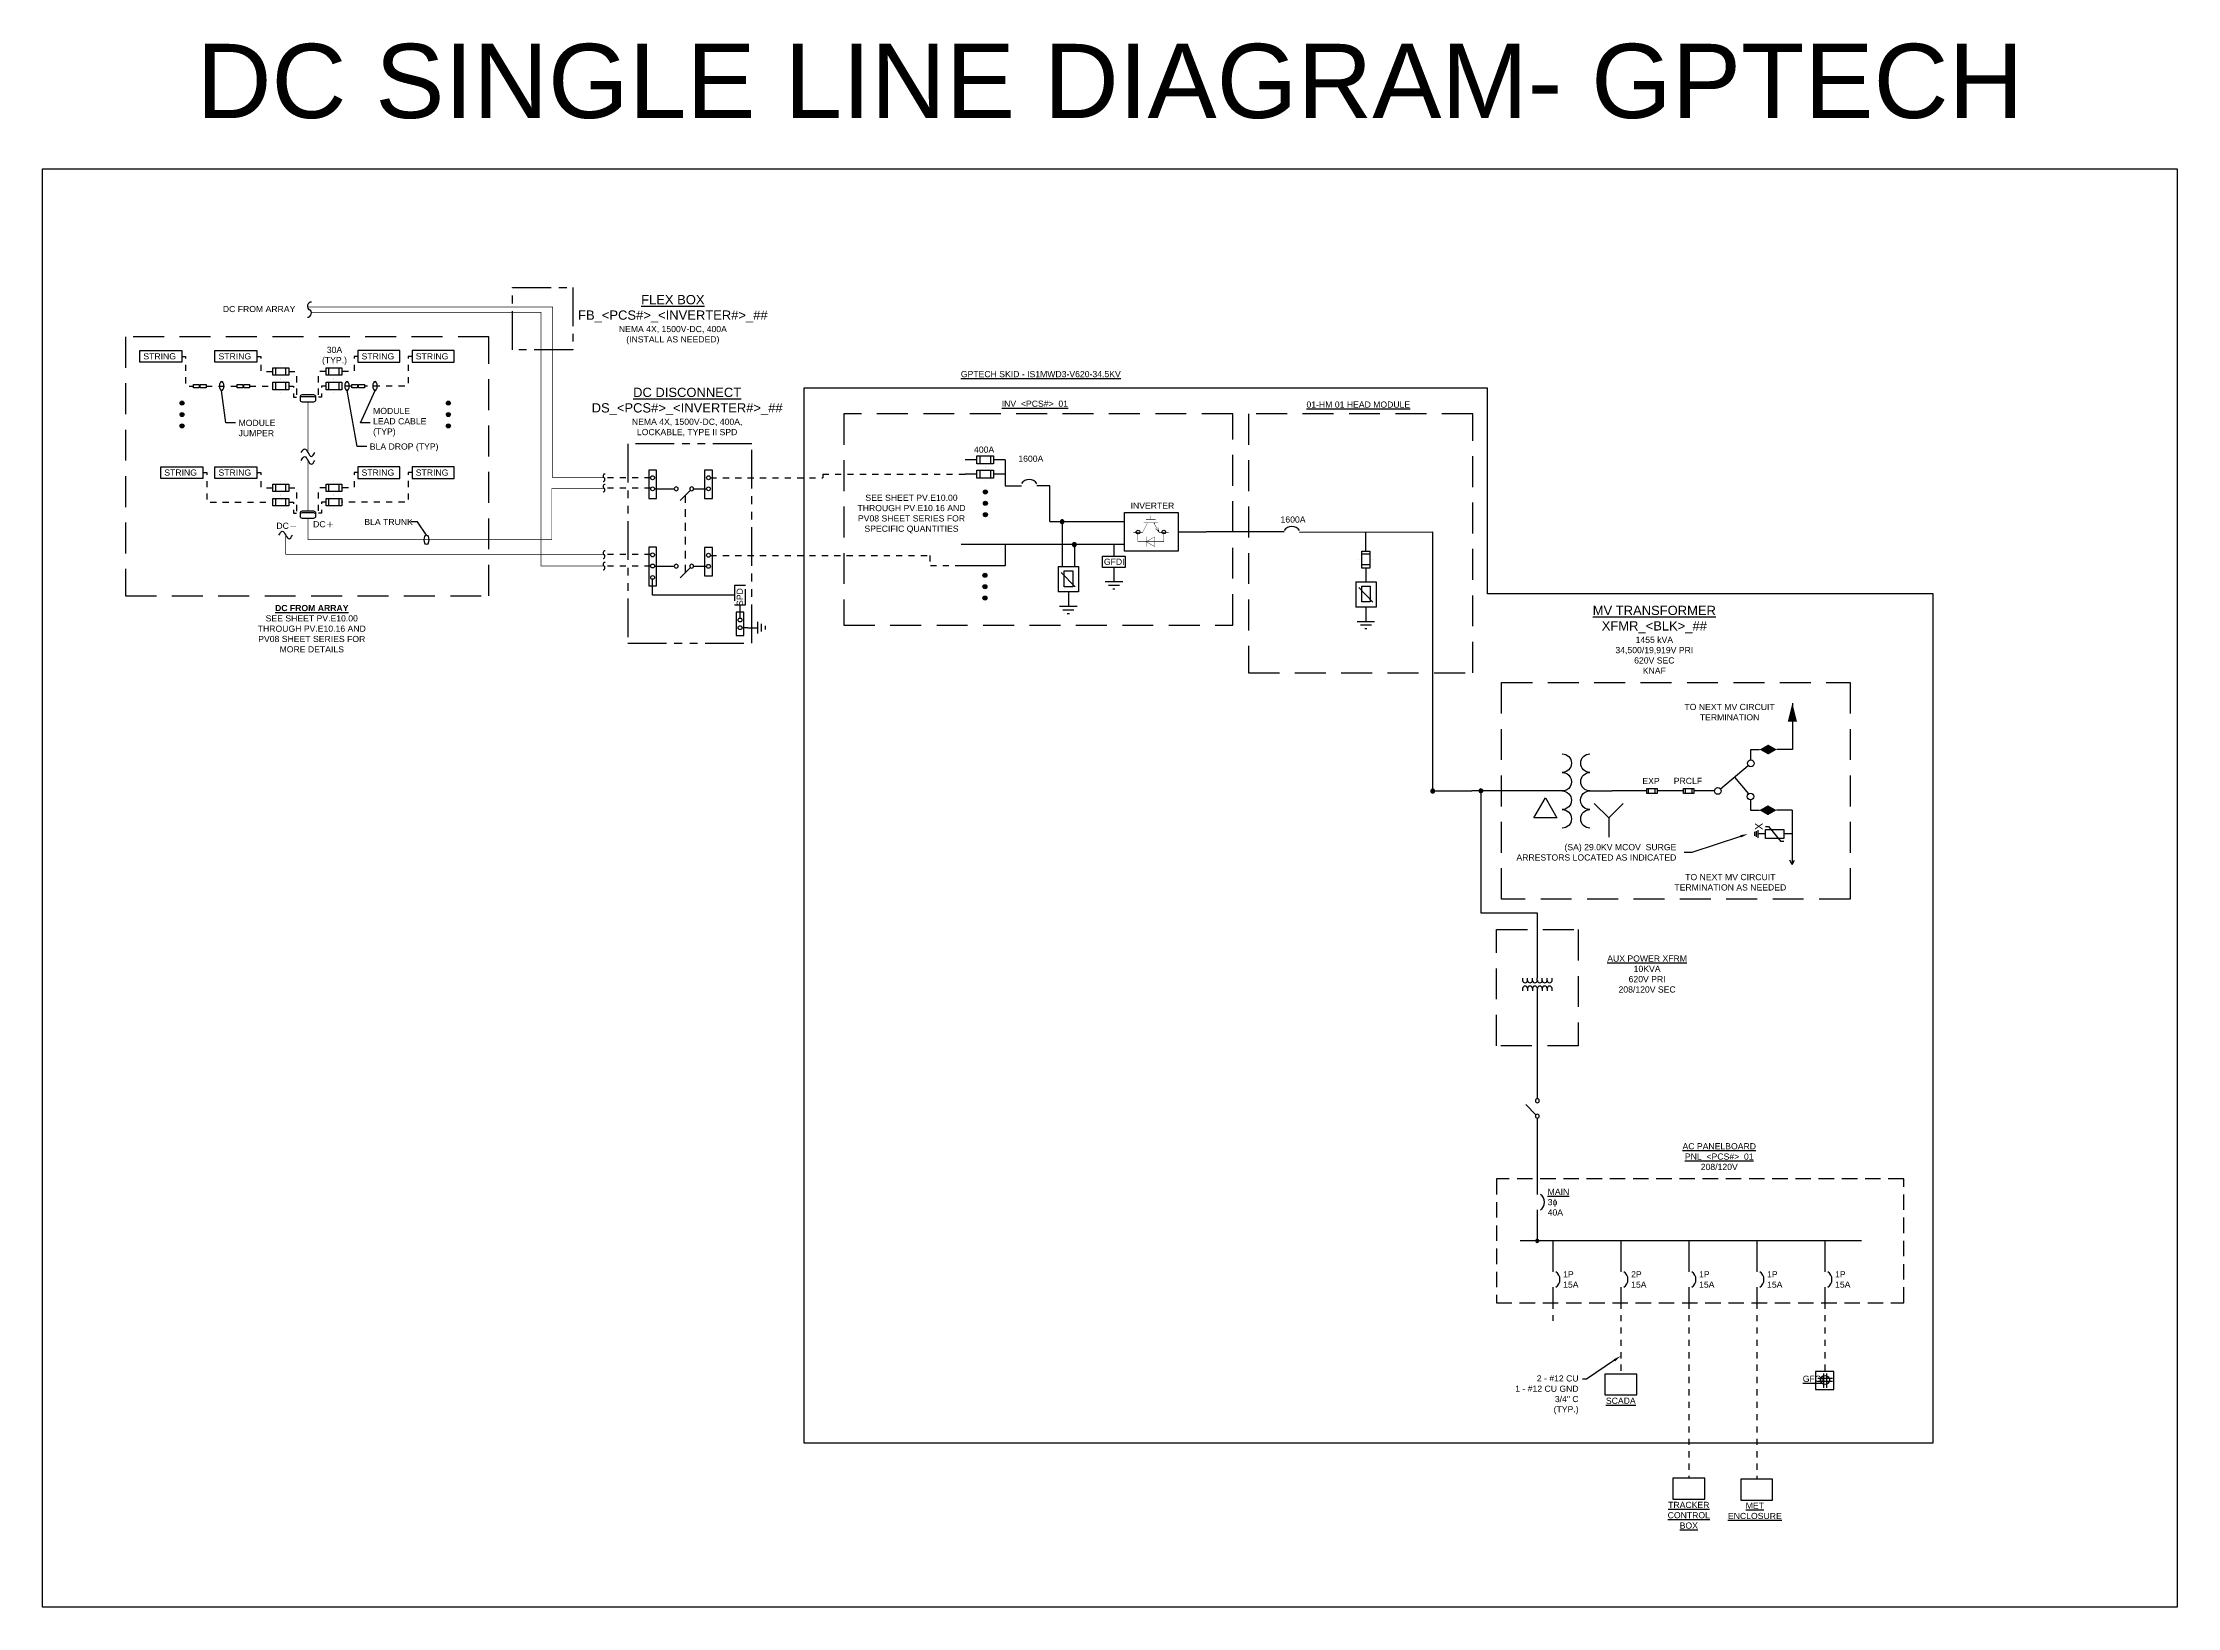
# Model space of a CAD drawing. Header units: feet. Extents: x -18 to 369, y -48 to 98.
# Drawn here: x 140.45 to 174.95, y 0 to 25.29 of the extents above; entities that cross this region are included whole.
import ezdxf
from ezdxf import colors
from ezdxf.entities.mleader import LeaderData, LeaderLine
from ezdxf.enums import TextEntityAlignment as Align
from ezdxf.math import Vec2, Vec3

# ---------------------------------------------------------------- set-up
doc = ezdxf.new("R2010")
doc.units = ezdxf.units.FT
doc.header["$MEASUREMENT"] = 0
for name, pattern in [('DASHED', [0.75, 0.5, -0.25]), ('DASHED2', [0.375, 0.25, -0.125]), ('HIDDEN', [0.375, 0.25, -0.125]), ('HIDDEN2', [0.1875, 0.125, -0.0625]), ('HIDDEN4', [0.0935, 0.0625, -0.031]), ('PHANTOM2', [1.25, 0.625, -0.125, 0.125, -0.125, 0.125, -0.125])]:
    doc.linetypes.add(name, pattern=pattern)
for name, color, linetype in [('E-1LIN', 4, 'Continuous'), ('E-BLK-TXT', 7, 'Continuous'), ('E-CABL', 133, 'HIDDEN4'), ('E-ELEC-BRDR', 171, 'DASHED2'), ('E-HARN-COMP', 8, 'Continuous'), ('E-HVMV-BUS', 51, 'Continuous'), ('E-HVMV-EQUP', 91, 'Continuous'), ('E-LV-BUS', 32, 'Continuous'), ('E-LV-EQUP', 211, 'Continuous'), ('E-PANL-TRAY', 191, 'Continuous'), ('E-PROD-COND-06F', 4, 'Continuous'), ('E-PROD-COND-06FC', 4, 'Continuous'), ('G-ANNO-TEXT', 1, 'Continuous'), ('G-TEXT', 7, 'Continuous'), ('PV-Text', 7, 'Continuous')]:
    doc.layers.add(name, color=color, linetype=linetype)
doc.layers.add('G-TABL', color=7, linetype='Continuous', lineweight=40)
doc.styles.add('NEI-A', font='arial.ttf')
doc.styles.get("Standard").update_dxf_attribs({"font": 'arial.ttf'})

# ---------------------------------------------------------------- blocks, each defined once
blk = doc.blocks.new('1-LINE - FUSE')
at = {"layer": 'Defpoints', "color": 2}
for p, q in [((-0.114, 0.137), (-0.114, 0.137)), ((0.114, 0.137), (0.114, 0.137))]:
    blk.add_line(p, q, dxfattribs=at)
at = {"layer": 'E-HVMV-EQUP', "color": 0}
for p, q in [((-0.064, 0.223), (0.064, 0.223)), ((-0.064, 0.05), (0.064, 0.05))]:
    blk.add_line(p, q, dxfattribs=at)
blk.add_lwpolyline([(0.064, 0), (-0.064, 0), (-0.064, 0.273), (0.064, 0.273)], close=True, dxfattribs=at)
blk = doc.blocks.new('1-LINE - POI')
at = {"layer": 'E-HVMV-BUS', "color": 0}
blk.add_lwpolyline([(0, 0, 0.15, 0, 0), (0, 0.3, 0, 0, 0)], format="xyseb", dxfattribs=at)
at = {"layer": 'G-ANNO-TEXT', "lineweight": 30, "flags": 104}
blk.add_attdef('POI_INFORMATION_V', text='', height=0.1, dxfattribs=at).set_placement((0, 0.35), align=Align.BOTTOM_CENTER)
blk = doc.blocks.new('*U34')
at = {"layer": 'Defpoints', "color": 2}
for p, q in [((-0.137, 0.114), (-0.137, 0.114)), ((-0.137, -0.114), (-0.137, -0.114))]:
    blk.add_line(p, q, dxfattribs=at)
at = {"layer": 'E-HVMV-EQUP', "color": 0}
for p, q in [((-0.223, -0.064), (-0.223, 0.064)), ((-0.05, -0.064), (-0.05, 0.064))]:
    blk.add_line(p, q, dxfattribs=at)
blk.add_lwpolyline([(0, 0.064), (0, -0.064), (-0.273, -0.064), (-0.273, 0.064)], close=True, dxfattribs=at)
blk = doc.blocks.new('*U35')
at = {"layer": 'Defpoints', "color": 2}
for p, q in [((-0.137, 0.114), (-0.137, 0.114)), ((-0.137, -0.114), (-0.137, -0.114))]:
    blk.add_line(p, q, dxfattribs=at)
at = {"layer": 'E-HVMV-EQUP', "color": 0}
for p, q in [((-0.223, -0.064), (-0.223, 0.064)), ((-0.05, -0.064), (-0.05, 0.064))]:
    blk.add_line(p, q, dxfattribs=at)
blk.add_lwpolyline([(0, 0.064), (0, -0.064), (-0.273, -0.064), (-0.273, 0.064)], close=True, dxfattribs=at)
blk = doc.blocks.new('end break')
for centre, major_axis in [((0.016, 0.06), (-0.0162, -0.0604)), ((-0.016, -0.06), (0.0162, 0.0604))]:
    blk.add_ellipse(centre, major_axis=major_axis, ratio=0.75, start_param=3.141593, end_param=6.283185)
blk = doc.blocks.new('E-015')
for p, q in [((0, 0), (0, -0.15625)), ((-0.09375, -0.15625), (0.09375, -0.15625)), ((-0.0625, -0.21875), (0.0625, -0.21875)), ((-0.03125, -0.28125), (0.03125, -0.28125))]:
    blk.add_line(p, q)
blk = doc.blocks.new('E-017')
blk.add_line((0.022, 0.053), (0.188, 0.219))
for centre in [(0, 0.281), (0, 0.031)]:
    blk.add_circle(centre, 0.0312)
blk = doc.blocks.new('Node')
h = blk.add_hatch(color=256)
edge = h.paths.add_edge_path()
edge.add_arc((0, 0), 0.0312, 0, 360)
blk.add_circle((0, 0), 0.0312)
blk = doc.blocks.new('*U36')
at = {"layer": 'Defpoints', "color": 2}
for p, q in [((-0.137, 0.114), (-0.137, 0.114)), ((-0.137, -0.114), (-0.137, -0.114))]:
    blk.add_line(p, q, dxfattribs=at)
at = {"layer": 'E-HVMV-EQUP', "color": 0}
for p, q in [((-0.223, -0.064), (-0.223, 0.064)), ((-0.05, -0.064), (-0.05, 0.064))]:
    blk.add_line(p, q, dxfattribs=at)
blk.add_lwpolyline([(0, 0.064), (0, -0.064), (-0.273, -0.064), (-0.273, 0.064)], close=True, dxfattribs=at)
blk = doc.blocks.new('*U37')
at = {"layer": 'Defpoints', "color": 2}
for p, q in [((-0.137, 0.114), (-0.137, 0.114)), ((-0.137, -0.114), (-0.137, -0.114))]:
    blk.add_line(p, q, dxfattribs=at)
at = {"layer": 'E-HVMV-EQUP', "color": 0}
for p, q in [((-0.223, -0.064), (-0.223, 0.064)), ((-0.05, -0.064), (-0.05, 0.064))]:
    blk.add_line(p, q, dxfattribs=at)
blk.add_lwpolyline([(0, 0.064), (0, -0.064), (-0.273, -0.064), (-0.273, 0.064)], close=True, dxfattribs=at)
blk = doc.blocks.new('*U42')
at = {"layer": 'Defpoints', "color": 2}
for p, q in [((-0.137, 0.114), (-0.137, 0.114)), ((-0.137, -0.114), (-0.137, -0.114))]:
    blk.add_line(p, q, dxfattribs=at)
at = {"layer": 'E-HVMV-EQUP', "color": 0}
for p, q in [((-0.223, -0.064), (-0.223, 0.064)), ((-0.05, -0.064), (-0.05, 0.064))]:
    blk.add_line(p, q, dxfattribs=at)
blk.add_lwpolyline([(0, 0.064), (0, -0.064), (-0.273, -0.064), (-0.273, 0.064)], close=True, dxfattribs=at)
blk = doc.blocks.new('*U43')
at = {"layer": 'Defpoints', "color": 2}
for p, q in [((-0.137, 0.114), (-0.137, 0.114)), ((-0.137, -0.114), (-0.137, -0.114))]:
    blk.add_line(p, q, dxfattribs=at)
at = {"layer": 'E-HVMV-EQUP', "color": 0}
for p, q in [((-0.223, -0.064), (-0.223, 0.064)), ((-0.05, -0.064), (-0.05, 0.064))]:
    blk.add_line(p, q, dxfattribs=at)
blk.add_lwpolyline([(0, 0.064), (0, -0.064), (-0.273, -0.064), (-0.273, 0.064)], close=True, dxfattribs=at)
blk = doc.blocks.new('*U44')
at = {"layer": 'Defpoints', "color": 2}
for p, q in [((-0.137, 0.114), (-0.137, 0.114)), ((-0.137, -0.114), (-0.137, -0.114))]:
    blk.add_line(p, q, dxfattribs=at)
at = {"layer": 'E-HVMV-EQUP', "color": 0}
for p, q in [((-0.223, -0.064), (-0.223, 0.064)), ((-0.05, -0.064), (-0.05, 0.064))]:
    blk.add_line(p, q, dxfattribs=at)
blk.add_lwpolyline([(0, 0.064), (0, -0.064), (-0.273, -0.064), (-0.273, 0.064)], close=True, dxfattribs=at)
blk = doc.blocks.new('*U45')
at = {"layer": 'Defpoints', "color": 2}
for p, q in [((-0.137, 0.114), (-0.137, 0.114)), ((-0.137, -0.114), (-0.137, -0.114))]:
    blk.add_line(p, q, dxfattribs=at)
at = {"layer": 'E-HVMV-EQUP', "color": 0}
for p, q in [((-0.223, -0.064), (-0.223, 0.064)), ((-0.05, -0.064), (-0.05, 0.064))]:
    blk.add_line(p, q, dxfattribs=at)
blk.add_lwpolyline([(0, 0.064), (0, -0.064), (-0.273, -0.064), (-0.273, 0.064)], close=True, dxfattribs=at)
blk = doc.blocks.new('*U46')
at = {"layer": 'Defpoints', "color": 2}
for p, q in [((-0.137, 0.114), (-0.137, 0.114)), ((-0.137, -0.114), (-0.137, -0.114))]:
    blk.add_line(p, q, dxfattribs=at)
at = {"layer": 'E-HVMV-EQUP', "color": 0}
for p, q in [((-0.223, -0.064), (-0.223, 0.064)), ((-0.05, -0.064), (-0.05, 0.064))]:
    blk.add_line(p, q, dxfattribs=at)
blk.add_lwpolyline([(0, 0.064), (0, -0.064), (-0.273, -0.064), (-0.273, 0.064)], close=True, dxfattribs=at)
blk = doc.blocks.new('*U47')
at = {"layer": 'Defpoints', "color": 2}
for p, q in [((-0.137, 0.114), (-0.137, 0.114)), ((-0.137, -0.114), (-0.137, -0.114))]:
    blk.add_line(p, q, dxfattribs=at)
at = {"layer": 'E-HVMV-EQUP', "color": 0}
for p, q in [((-0.223, -0.064), (-0.223, 0.064)), ((-0.05, -0.064), (-0.05, 0.064))]:
    blk.add_line(p, q, dxfattribs=at)
blk.add_lwpolyline([(0, 0.064), (0, -0.064), (-0.273, -0.064), (-0.273, 0.064)], close=True, dxfattribs=at)
blk = doc.blocks.new('SCHEMATIC - CONNECTION DOT')
h = blk.add_hatch(color=0)
edge = h.paths.add_edge_path()
edge.add_arc((0, 0), 0.025, 0, 360)
at = {"color": 0}
blk.add_circle((0, 0), 0.025, dxfattribs=at)
blk = doc.blocks.new('*U30')
at = {"layer": 'G-ANNO-TEXT'}
blk.add_line((0, 0), (0.093, 0.093), dxfattribs=at)
blk.add_lwpolyline([(-0.093, 0.093), (0, 0), (0, -0.124)], dxfattribs=at)
blk = doc.blocks.new('*U33')
at = {"layer": 'G-ANNO-TEXT'}
blk.add_lwpolyline([(0.075, 0.13), (0.15, 0), (0, 0)], close=True, dxfattribs=at)
blk.add_lwpolyline([(0.075, 0.13), (0.15, 0), (0, 0)], dxfattribs=at)
blk = doc.blocks.new('A$Cc326a1cc')
for p, q in [((-0.486, 0.026), (-0.486, -0.024)), ((-0.466, 0.037), (-0.466, -0.037)), ((-0.444, 0.049), (-0.444, -0.049)), ((-0.346, 0), (-0.444, 0))]:
    blk.add_line(p, q)
for points in [[(-0.346, 0.096), (-0.304, 0.096)], [(-0.304, 0.096), (-0.147, -0.096)], [(0, 0), (-0.106, 0)], [(-0.106, -0.096), (-0.147, -0.096)]]:
    blk.add_lwpolyline(points)
blk.add_lwpolyline([(-0.106, 0.06), (-0.106, -0.06), (-0.346, -0.06), (-0.346, 0.06)], close=True)
at = {"layer": 'E-BLK-TXT', "insert": (-0.429, 0.098), "char_height": 0.1, "attachment_point": 5, "rotation": 90, "style": 'NEI-A'}
blk.add_mtext_dynamic_manual_height_columns('\\pxqc;X', width=0.06786, gutter_width=0.469, heights=[0], dxfattribs=at)

msp = doc.modelspace()

# ---------------------------------------------------------------- hatches: boundary and pattern name
at = {"layer": 'E-LV-EQUP'}
for points in [[(158.357, 17.642), (158.357, 17.586), (158.36, 17.58), (158.363, 17.586), (158.363, 17.642), (158.36, 17.645)], [(158.075, 17.372), (158.227, 17.372), (158.23, 17.375), (158.227, 17.38), (158.075, 17.38), (158.072, 17.375)], [(158.154, 17.225), (158.154, 17.375), (158.151, 17.38), (158.148, 17.375), (158.148, 17.225), (158.151, 17.219)], [(158.301, 17.53), (158.225, 17.377), (158.227, 17.372), (158.23, 17.375), (158.307, 17.527), (158.304, 17.53)], [(158.474, 17.53), (158.245, 17.53), (158.242, 17.527), (158.245, 17.524), (158.474, 17.524), (158.477, 17.527)], [(158.436, 17.589), (158.283, 17.589), (158.28, 17.586), (158.283, 17.58), (158.436, 17.58), (158.439, 17.586)], [(158.28, 17.301), (158.28, 17.148), (158.283, 17.145), (158.289, 17.148), (158.289, 17.301), (158.283, 17.304)], [(158.286, 17.222), (158.418, 17.298), (158.421, 17.301), (158.415, 17.301), (158.283, 17.228), (158.28, 17.222)], [(158.404, 17.527), (158.492, 17.375), (158.495, 17.372), (158.498, 17.377), (158.41, 17.53), (158.407, 17.53)], [(158.415, 17.301), (158.415, 17.148), (158.418, 17.145), (158.421, 17.148), (158.421, 17.301), (158.418, 17.304)], [(158.433, 17.43), (158.492, 17.375), (158.495, 17.375), (158.495, 17.377), (158.439, 17.436), (158.433, 17.436)], [(158.471, 17.451), (158.489, 17.375), (158.495, 17.372), (158.498, 17.377), (158.477, 17.454), (158.474, 17.454)], [(158.495, 17.372), (158.645, 17.372), (158.65, 17.375), (158.645, 17.38), (158.495, 17.38), (158.489, 17.375)], [(158.574, 17.225), (158.574, 17.375), (158.568, 17.38), (158.565, 17.375), (158.565, 17.225), (158.568, 17.219)], [(158.151, 17.219), (158.283, 17.219), (158.289, 17.225), (158.283, 17.228), (158.151, 17.228), (158.148, 17.225)], [(158.245, 17.219), (158.436, 17.219), (158.439, 17.225), (158.436, 17.228), (158.245, 17.228), (158.242, 17.225)], [(158.283, 17.222), (158.415, 17.145), (158.421, 17.145), (158.418, 17.151), (158.286, 17.228), (158.28, 17.225)], [(158.436, 17.219), (158.568, 17.219), (158.574, 17.225), (158.568, 17.228), (158.436, 17.228), (158.433, 17.225)]]:
    msp.add_hatch(color=256, dxfattribs=at).paths.add_polyline_path(points)
at = {"layer": 'PV-Text', "linetype": 'Continuous', "ltscale": 0.1}
h = msp.add_hatch(color=7, dxfattribs=at)
h.dxf.hatch_style = 1
h.paths.add_polyline_path([(142.734, 19.464, -1), (142.671, 19.464, -1)])
h = msp.add_hatch(color=7, dxfattribs=at)
h.dxf.hatch_style = 1
h.paths.add_polyline_path([(147.038, 19.464, -1), (146.974, 19.464, -1)])
h = msp.add_hatch(color=7, dxfattribs=at)
h.dxf.hatch_style = 1
h.paths.add_polyline_path([(142.734, 19.28, -1), (142.671, 19.28, -1)])
h = msp.add_hatch(color=7, dxfattribs=at)
h.dxf.hatch_style = 1
h.paths.add_polyline_path([(142.734, 19.096, -1), (142.671, 19.096, -1)])
h = msp.add_hatch(color=7, dxfattribs=at)
h.dxf.hatch_style = 1
h.paths.add_polyline_path([(147.038, 19.28, -1), (146.974, 19.28, -1)])
h = msp.add_hatch(color=7, dxfattribs=at)
h.dxf.hatch_style = 1
h.paths.add_polyline_path([(147.038, 19.096, -1), (146.974, 19.096, -1)])
h = msp.add_hatch(color=7, dxfattribs=at)
h.dxf.hatch_style = 1
h.paths.add_polyline_path([(155.717, 18.029, -1), (155.653, 18.029, -1)])
h = msp.add_hatch(color=7, dxfattribs=at)
h.dxf.hatch_style = 1
h.paths.add_polyline_path([(155.717, 17.845, -1), (155.653, 17.845, -1)])
h = msp.add_hatch(color=7, dxfattribs=at)
h.dxf.hatch_style = 1
h.paths.add_polyline_path([(155.717, 17.661, -1), (155.653, 17.661, -1)])
h = msp.add_hatch(color=7, dxfattribs=at)
h.dxf.hatch_style = 1
h.paths.add_polyline_path([(155.711, 16.681, -1), (155.648, 16.681, -1)])
h = msp.add_hatch(color=7, dxfattribs=at)
h.dxf.hatch_style = 1
h.paths.add_polyline_path([(155.711, 16.497, -1), (155.648, 16.497, -1)])
h = msp.add_hatch(color=7, dxfattribs=at)
h.dxf.hatch_style = 1
h.paths.add_polyline_path([(155.711, 16.314, -1), (155.648, 16.314, -1)])

# ---------------------------------------------------------------- linework, layer by layer
for points in [[(142.018, 20.315), (142.696, 20.315), (142.696, 20.124), (142.018, 20.124)], [(143.233, 20.315), (143.911, 20.315), (143.911, 20.124), (143.233, 20.124)], [(146.224, 20.315), (145.545, 20.315), (145.545, 20.124), (146.224, 20.124)], [(147.099, 20.315), (146.421, 20.315), (146.421, 20.124), (147.099, 20.124)], [(142.357, 18.436), (143.036, 18.436), (143.036, 18.245), (142.357, 18.245)], [(143.233, 18.436), (143.911, 18.436), (143.911, 18.245), (143.233, 18.245)], [(146.224, 18.436), (145.545, 18.436), (145.545, 18.245), (146.224, 18.245)], [(147.099, 18.436), (146.421, 18.436), (146.421, 18.245), (147.099, 18.245)], [(150.245, 18.383), (150.245, 17.924), (150.37, 17.924), (150.37, 18.383)], [(151.148, 18.383), (151.148, 17.924), (151.273, 17.924), (151.273, 18.383)], [(150.245, 17.136), (150.245, 16.511), (150.37, 16.511), (150.37, 17.136)], [(151.148, 17.13), (151.148, 16.672), (151.273, 16.672), (151.273, 17.13)], [(151.783, 15.709), (151.783, 16.084), (151.658, 16.084), (151.658, 15.709)]]:
    msp.add_lwpolyline(points, close=True)
for centre, radius in [((150.307, 18.258), 0.0313), ((151.211, 18.258), 0.0313), ((150.307, 18.079), 0.0313), ((151.211, 18.079), 0.0313), ((150.307, 17.011), 0.0313), ((151.211, 17.005), 0.0313), ((150.307, 16.832), 0.0313), ((150.307, 16.646), 0.0313), ((151.211, 16.826), 0.0313), ((151.72, 15.959), 0.0312), ((151.72, 15.834), 0.0312)]:
    msp.add_circle(centre, radius)
at = {"layer": 'Defpoints'}
msp.add_lwpolyline([(140.449, 23.25), (174.949, 23.25), (174.949, 0), (140.449, 0)], close=True, dxfattribs=at)
at = {"layer": 'E-1LIN', "linetype": 'HIDDEN'}
msp.add_line((151.845, 15.834), (151.751, 15.834), dxfattribs=at)
msp.add_lwpolyline([(151.632, 16.517), (151.632, 16.206), (151.808, 16.206), (151.808, 16.517)], close=True, dxfattribs=at)
at = {"layer": 'E-1LIN', "linetype": 'HIDDEN', "flags": 128}
msp.add_lwpolyline([(151.72, 15.99), (151.72, 16.206)], dxfattribs=at)
at = {"layer": 'E-CABL'}
for p, q in [((153.056, 18.317), (155.358, 18.317)), ((153.056, 18.317), (153.056, 18.256)), ((151.242, 18.256), (153.056, 18.256)), ((151.242, 17.001), (154.79, 17.003)), ((154.79, 17.003), (154.79, 16.833)), ((155.296, 16.833), (154.79, 16.833)), ((164.856, 4.924), (164.856, 4.632)), ((165.955, 4.924), (165.955, 3.771)), ((167.054, 4.924), (167.054, 2.087)), ((168.152, 4.924), (168.152, 2.087)), ((169.251, 4.924), (169.251, 3.771))]:
    msp.add_line(p, q, dxfattribs=at)
at = {"layer": 'E-CABL', "linetype": 'DASHED', "ltscale": 0.5, "const_width": 0.01, "flags": 128}
for points in [[(144.73, 21.017), (148.691, 21.017), (148.691, 18.261), (149.515, 18.261)], [(144.793, 20.93), (148.505, 20.93), (148.505, 16.833), (149.515, 16.833)], [(144.737, 19.481), (144.737, 18.665)], [(144.737, 18.539), (144.737, 17.722)], [(144.377, 17.331), (144.377, 17.018), (149.522, 17.018)]]:
    msp.add_lwpolyline(points, dxfattribs=at)
at = {"layer": 'E-CABL', "ltscale": 0.5, "flags": 128}
for points in [[(142.696, 20.22), (142.76, 20.22), (142.76, 19.741), (142.886, 19.741)], [(143.911, 20.22), (143.975, 20.22), (143.975, 19.974), (144.17, 19.974)], [(145.545, 20.22), (145.481, 20.22), (145.481, 19.974), (145.286, 19.974)], [(146.421, 20.22), (146.356, 20.22), (146.356, 19.741), (145.648, 19.741)], [(143.089, 19.741), (143.591, 19.741)], [(143.794, 19.741), (144.17, 19.741)], [(144.427, 19.974), (144.552, 19.974), (144.552, 19.576), (144.565, 19.576), (144.614, 19.569)], [(144.427, 19.741), (144.504, 19.741), (144.504, 19.563), (144.565, 19.563), (144.614, 19.569)], [(145.03, 19.974), (144.904, 19.974), (144.904, 19.576), (144.892, 19.576), (144.843, 19.569)], [(145.03, 19.741), (144.953, 19.741), (144.953, 19.563), (144.892, 19.563), (144.843, 19.569)], [(145.444, 19.741), (145.286, 19.741)], [(143.036, 18.341), (143.1, 18.341), (143.1, 17.862), (144.17, 17.862)], [(143.911, 18.341), (143.975, 18.341), (143.975, 18.095), (144.17, 18.095)], [(145.545, 18.341), (145.481, 18.341), (145.481, 18.095), (145.286, 18.095)], [(146.421, 18.341), (146.356, 18.341), (146.356, 17.862), (145.286, 17.862)], [(144.427, 18.095), (144.552, 18.095), (144.552, 17.697), (144.565, 17.697), (144.614, 17.69)], [(145.03, 18.095), (144.904, 18.095), (144.904, 17.697), (144.892, 17.697), (144.843, 17.69)], [(150.276, 18.258), (149.522, 18.258)], [(150.276, 18.089), (149.522, 18.089)], [(144.427, 17.862), (144.504, 17.862), (144.504, 17.684), (144.565, 17.684), (144.614, 17.69)], [(145.03, 17.862), (144.953, 17.862), (144.953, 17.684), (144.892, 17.684), (144.843, 17.69)], [(150.276, 17.015), (149.522, 17.015)], [(150.276, 16.83), (149.522, 16.83)]]:
    msp.add_lwpolyline(points, dxfattribs=at)
at = {"layer": 'E-CABL', "ltscale": 0.5}
for points in [[(142.886, 19.763), (142.978, 19.763), (142.978, 19.714), (142.886, 19.714)], [(142.997, 19.763), (143.089, 19.763), (143.089, 19.714), (142.997, 19.714)], [(143.591, 19.763), (143.683, 19.763), (143.683, 19.714), (143.591, 19.714)], [(143.702, 19.763), (143.794, 19.763), (143.794, 19.714), (143.702, 19.714)], [(145.444, 19.763), (145.537, 19.763), (145.537, 19.714), (145.444, 19.714)], [(145.555, 19.763), (145.648, 19.763), (145.648, 19.714), (145.555, 19.714)]]:
    msp.add_lwpolyline(points, close=True, dxfattribs=at)
at = {"layer": 'E-CABL', "linetype": 'DASHED', "ltscale": 0.5, "flags": 128}
msp.add_lwpolyline([(149.522, 18.089, 0.01, 0.01, 0), (148.678, 18.089, 0.01, 0.01, 0), (148.678, 17.255, 0.01, 0.01, 0), (144.737, 17.255, 0.01, 0.01, 0), (144.737, 17.602, 0, 0, 0)], format="xyseb", dxfattribs=at)
at = {"layer": 'E-ELEC-BRDR', "linetype": 'DASHED'}
for points in [[(147.662, 16.351), (147.662, 20.535), (141.788, 20.535), (141.788, 16.351)], [(159.683, 15.877), (159.683, 19.291), (153.399, 19.291), (153.399, 15.877)], [(163.563, 15.107), (163.563, 19.291), (159.937, 19.291), (159.937, 15.107)], [(164.026, 14.946), (169.66, 14.946), (169.66, 11.446), (164.026, 11.446)], [(163.945, 10.954), (165.268, 10.954), (165.268, 9.078), (163.945, 9.078)]]:
    msp.add_lwpolyline(points, close=True, dxfattribs=at)
at = {"layer": 'E-ELEC-BRDR', "linetype": 'Continuous'}
msp.add_lwpolyline([(157.935, 17.694), (158.799, 17.694), (158.799, 17.072), (157.935, 17.072)], close=True, dxfattribs=at)
at = {"layer": 'E-ELEC-BRDR'}
msp.add_lwpolyline([(170.528, 6.924), (163.945, 6.924), (163.945, 4.924), (170.528, 4.924)], close=True, dxfattribs=at)
at = {"layer": 'E-HARN-COMP'}
for points in [[(144.614, 19.541), (144.614, 19.569, -0.414214), (144.646, 19.601), (144.827, 19.601, -0.414214), (144.859, 19.569), (144.859, 19.541)], [(144.614, 17.662), (144.614, 17.69, -0.414214), (144.646, 17.722), (144.827, 17.722, -0.414214), (144.859, 17.69), (144.859, 17.662)]]:
    msp.add_lwpolyline(points, format="xyb", dxfattribs=at)
for points in [[(144.646, 19.573), (144.827, 19.573, -0.414214), (144.859, 19.541), (144.859, 19.513, -0.414214), (144.827, 19.481), (144.646, 19.481, -0.414214), (144.614, 19.513), (144.614, 19.541, -0.414214)], [(144.646, 17.694), (144.827, 17.694, -0.414214), (144.859, 17.662), (144.859, 17.634, -0.414214), (144.827, 17.602), (144.646, 17.602, -0.414214), (144.614, 17.634), (144.614, 17.662, -0.414214)]]:
    msp.add_lwpolyline(points, format="xyb", close=True, dxfattribs=at)
for points in [[(144.627, 18.665), (144.682, 18.727), (144.737, 18.665), (144.791, 18.602), (144.846, 18.665)], [(144.627, 18.539), (144.682, 18.602), (144.737, 18.539), (144.791, 18.476), (144.846, 18.539)], [(144.267, 17.331), (144.322, 17.394), (144.377, 17.331), (144.432, 17.268), (144.487, 17.331)]]:
    msp.add_spline(points, degree=3, dxfattribs=at)
at = {"layer": 'E-HVMV-BUS'}
for points in [[(168.728, 14.615), (168.728, 13.865)], [(164.606, 6.424), (164.606, 5.924)], [(169.845, 5.924), (164.33, 5.924)], [(164.856, 5.924), (164.856, 5.424)], [(165.955, 5.924), (165.955, 5.424)], [(167.054, 5.924), (167.054, 5.424)], [(168.152, 5.924), (168.152, 5.424)], [(169.251, 5.924), (169.251, 5.424)], [(164.856, 5.174), (164.856, 4.924)], [(165.955, 5.174), (165.955, 4.924)], [(167.054, 5.174), (167.054, 4.924)], [(168.152, 5.174), (168.152, 4.924)], [(169.251, 5.174), (169.251, 4.924)]]:
    msp.add_lwpolyline(points, dxfattribs=at)
at = {"layer": 'E-HVMV-BUS', "flags": 128}
for points in [[(165.452, 13.195), (165.816, 13.195)], [(166.373, 13.195), (165.816, 13.195)], [(166.969, 13.195), (166.543, 13.195)]]:
    msp.add_lwpolyline(points, dxfattribs=at)
at = {"layer": 'E-HVMV-EQUP'}
for p, q in [((168.724, 12.007), (168.686, 12.078)), ((168.724, 12.007), (168.763, 12.078)), ((164.369, 10.172), (164.369, 10.133)), ((164.685, 10.134), (164.685, 10.172)), ((164.844, 10.134), (164.844, 10.172)), ((164.369, 10.002), (164.369, 9.963)), ((164.527, 10.002), (164.527, 9.963)), ((164.844, 9.963), (164.844, 10.002)), ((169.377, 3.697), (169.142, 3.697)), ((169.377, 3.648), (169.142, 3.648)), ((169.229, 3.78), (169.229, 3.545)), ((169.279, 3.78), (169.279, 3.545))]:
    msp.add_line(p, q, dxfattribs=at)
at = {"layer": 'E-HVMV-EQUP', "flags": 128}
for points in [[(168.057, 13.696), (168.057, 13.865), (168.199, 13.865)], [(168.728, 13.865), (168.476, 13.865)], [(167.47, 13.195), (167.138, 13.195)], [(168.052, 13.053), (168.052, 12.884), (168.195, 12.884)], [(168.724, 12.884), (168.472, 12.884)], [(168.724, 12.884), (168.724, 12.5)], [(168.724, 12.5), (168.724, 12.007)]]:
    msp.add_lwpolyline(points, dxfattribs=at)
for points in [[(168.199, 13.865, 0, 0.16, 0), (168.338, 13.865, 0.16, 0, 0), (168.476, 13.865, 0, 0, 0)], [(168.195, 12.884, 0, 0.16, 0), (168.333, 12.884, 0.16, 0, 0), (168.472, 12.884, 0, 0, 0)]]:
    msp.add_lwpolyline(points, format="xyseb", dxfattribs=at)
at = {"layer": 'E-HVMV-EQUP'}
for points in [[(165.007, 13.795, -1), (165.007, 13.495, -1.018893), (165.007, 13.195, -1), (165.007, 12.895, -1), (165.007, 12.595, 1.693145)], [(165.457, 12.595, -1), (165.457, 12.895, -1.018893), (165.457, 13.195, -1), (165.457, 13.495, -1), (165.457, 13.795, 1.693145)]]:
    msp.add_lwpolyline(points, format="xyb", dxfattribs=at)
for points in [[(167.566, 13.23), (168.015, 13.607)], [(167.791, 13.419), (168.018, 13.148)], [(164.448, 10.133), (164.448, 10.172)], [(164.527, 10.133), (164.527, 10.172)], [(164.527, 10.133), (164.527, 10.172)], [(164.606, 10.133), (164.606, 10.172)], [(164.685, 10.134), (164.685, 10.172)], [(164.764, 10.134), (164.764, 10.172)], [(164.448, 10.002), (164.448, 9.963)], [(164.527, 10.002), (164.527, 9.963)], [(164.606, 10.002), (164.606, 9.963)], [(164.685, 10.002), (164.685, 9.963)], [(164.685, 10.002), (164.685, 9.963)], [(164.764, 10.002), (164.764, 9.963)]]:
    msp.add_lwpolyline(points, dxfattribs=at)
for points in [[(169.398, 3.813), (169.104, 3.813), (169.104, 3.518), (169.398, 3.518)], [(166.212, 3.771), (165.698, 3.771), (165.698, 3.432), (166.212, 3.432)], [(167.311, 2.087), (166.797, 2.087), (166.797, 1.748), (167.311, 1.748)], [(168.409, 2.073), (167.895, 2.073), (167.895, 1.734), (168.409, 1.734)]]:
    msp.add_lwpolyline(points, close=True, dxfattribs=at)
for centre, radius in [((168.057, 13.642), 0.0541), ((167.524, 13.195), 0.0541), ((168.052, 13.107), 0.0541), ((169.256, 3.676), 0.0733)]:
    msp.add_circle(centre, radius, dxfattribs=at)
for centre, radius, start, end in [((156.391, 18.08), 0.15, 33.1289, 145.5961), ((160.637, 17.321), 0.15, 33.1289, 145.5961), ((164.408, 10.134), 0.0396, 181.1612, 358.8767), ((164.408, 10.001), 0.0396, 1.1612, 178.8767), ((164.488, 10.134), 0.0396, 181.1612, 358.8767), ((164.488, 10.001), 0.0396, 1.1612, 178.8767), ((164.567, 10.134), 0.0396, 181.1612, 358.8767), ((164.567, 10.001), 0.0396, 1.1612, 178.8767), ((164.646, 10.134), 0.0396, 181.1612, 358.8767), ((164.646, 10.001), 0.0396, 1.1612, 178.8767), ((164.725, 10.134), 0.0396, 181.1612, 358.8767), ((164.725, 10.001), 0.0396, 1.1612, 178.8767), ((164.804, 10.134), 0.0396, 181.1612, 358.8767), ((164.804, 10.001), 0.0396, 1.1612, 178.8767), ((164.573, 6.549), 0.15, 303.7664, 56.2336), ((164.822, 5.299), 0.15, 303.7664, 56.2336), ((165.921, 5.299), 0.15, 303.7664, 56.2336), ((167.02, 5.299), 0.15, 303.7664, 56.2336), ((168.119, 5.299), 0.15, 303.7664, 56.2336), ((169.218, 5.299), 0.15, 303.7664, 56.2336)]:
    msp.add_arc(centre, radius, start, end, dxfattribs=at)
at = {"layer": 'E-LV-BUS'}
for p, q in [((155.546, 18.317), (155.358, 18.317)), ((155.546, 18.546), (155.359, 18.546)), ((156.006, 18.317), (155.819, 18.317)), ((156.007, 18.546), (155.82, 18.546)), ((156.007, 18.546), (156.007, 18.125)), ((156.007, 18.125), (156.267, 18.125)), ((156.725, 18.125), (156.517, 18.125)), ((156.725, 17.55), (156.725, 18.125)), ((156.725, 17.55), (157.935, 17.55)), ((156.926, 17.55), (156.926, 16.822)), ((158.799, 17.383), (159.251, 17.383)), ((160.513, 17.383), (159.251, 17.383)), ((160.763, 17.38), (162.915, 17.383)), ((161.835, 17.071), (161.835, 17.383)), ((162.915, 13.195), (162.915, 17.383)), ((155.296, 17.183), (157.935, 17.183)), ((156.007, 17.183), (156.007, 16.833)), ((157.125, 17.183), (157.125, 16.822)), ((157.759, 17.182), (157.759, 16.988)), ((156.007, 16.833), (155.296, 16.833)), ((161.835, 16.797), (161.835, 16.576)), ((162.915, 13.195), (163.549, 13.195)), ((165.007, 13.195), (163.549, 13.195))]:
    msp.add_line(p, q, dxfattribs=at)
for points in [[(163.694, 13.197), (163.694, 11.223), (164.606, 11.223), (164.606, 10.172)], [(164.606, 10.002), (164.606, 9.078), (164.606, 8.22)], [(164.606, 7.907), (164.606, 6.924), (164.606, 6.674)]]:
    msp.add_lwpolyline(points, dxfattribs=at)
at = {"layer": 'E-LV-EQUP'}
for p, q in [((157.578, 16.988), (157.947, 16.988)), ((157.578, 16.81), (157.578, 16.988)), ((157.947, 16.988), (157.947, 16.81)), ((156.862, 16.822), (157.191, 16.822)), ((156.862, 16.822), (156.862, 16.414)), ((156.912, 16.729), (157.138, 16.495)), ((156.958, 16.753), (157.097, 16.753)), ((156.958, 16.497), (156.958, 16.753)), ((157.097, 16.753), (157.097, 16.497)), ((157.191, 16.822), (157.191, 16.414)), ((157.947, 16.81), (157.578, 16.81)), ((157.62, 16.58), (157.905, 16.58)), ((157.762, 16.81), (157.762, 16.58)), ((161.671, 16.576), (162, 16.576)), ((161.671, 16.576), (161.671, 16.168)), ((162, 16.576), (162, 16.168)), ((157.191, 16.414), (156.862, 16.414)), ((157.097, 16.497), (156.958, 16.497)), ((157.026, 16.414), (157.026, 16.183)), ((157.674, 16.521), (157.851, 16.521)), ((157.745, 16.461), (157.78, 16.461)), ((161.721, 16.483), (161.947, 16.249)), ((161.767, 16.507), (161.906, 16.507)), ((161.767, 16.251), (161.767, 16.507)), ((161.906, 16.251), (161.767, 16.251)), ((161.906, 16.507), (161.906, 16.251)), ((156.884, 16.183), (157.169, 16.183)), ((156.938, 16.124), (157.115, 16.124)), ((157.009, 16.065), (157.044, 16.065)), ((162, 16.168), (161.671, 16.168)), ((161.693, 15.937), (161.977, 15.937)), ((161.747, 15.878), (161.924, 15.878)), ((161.835, 16.168), (161.835, 15.937)), ((161.818, 15.819), (161.853, 15.819))]:
    msp.add_line(p, q, dxfattribs=at)
for points in [[(158.122, 17.38), (158.122, 17.395), (158.136, 17.41), (158.154, 17.41)], [(158.154, 17.351), (158.136, 17.351), (158.122, 17.363), (158.122, 17.38)], [(158.154, 17.41), (158.169, 17.41), (158.183, 17.395), (158.183, 17.38)], [(158.183, 17.38), (158.183, 17.363), (158.169, 17.351), (158.154, 17.351)], [(158.421, 17.524), (158.424, 17.533), (158.41, 17.533), (158.415, 17.524)], [(158.539, 17.38), (158.539, 17.395), (158.554, 17.41), (158.568, 17.41)], [(158.568, 17.351), (158.554, 17.351), (158.539, 17.363), (158.539, 17.38)], [(158.568, 17.41), (158.586, 17.41), (158.598, 17.395), (158.598, 17.38)], [(158.598, 17.38), (158.598, 17.363), (158.586, 17.351), (158.568, 17.351)]]:
    msp.add_open_spline(points, degree=3, dxfattribs=at)
at = {"layer": 'E-PANL-TRAY'}
for p, q in [((152.749, 19.707), (152.749, 2.656)), ((163.802, 19.707), (152.749, 19.707)), ((163.802, 16.38), (163.802, 19.707)), ((171.002, 16.38), (163.802, 16.38)), ((171.002, 11.223), (171.002, 16.38)), ((171.002, 2.656), (171.002, 11.223)), ((152.749, 2.656), (171.002, 2.656))]:
    msp.add_line(p, q, dxfattribs=at)
at = {"layer": 'E-PROD-COND-06F'}
for p, q in [((150.338, 18.079), (150.657, 18.079)), ((150.97, 18.079), (151.179, 18.079))]:
    msp.add_line(p, q, dxfattribs=at)
at = {"layer": 'E-PROD-COND-06F', "color": 8, "linetype": 'PHANTOM2'}
for points in [[(148.044, 21.334), (149.019, 21.334), (149.019, 20.327), (148.044, 20.327)], [(149.908, 18.804), (149.908, 15.583), (151.908, 15.583), (151.908, 18.804)]]:
    msp.add_lwpolyline(points, close=True, dxfattribs=at)
at = {"layer": 'E-PROD-COND-06FC', "linetype": 'HIDDEN2'}
msp.add_line((150.836, 16.727), (150.836, 17.977), dxfattribs=at)
at = {"layer": 'E-PROD-COND-06FC'}
for p, q in [((150.338, 16.829), (150.657, 16.829)), ((150.97, 16.829), (151.18, 16.829))]:
    msp.add_line(p, q, dxfattribs=at)
at = {"layer": 'E-PROD-COND-06FC', "flags": 128}
msp.add_lwpolyline([(151.632, 16.361), (150.307, 16.361), (150.307, 16.632)], dxfattribs=at)
at = {"layer": 'G-ANNO-TEXT', "flags": 128}
for points in [[(143.565, 19.144), (143.409, 19.144), (143.342, 19.666)], [(145.686, 18.761), (145.531, 18.761), (145.368, 19.666)], [(145.74, 19.144), (145.584, 19.144), (145.821, 19.666)], [(146.653, 17.33), (146.506, 17.546), (146.397, 17.546)]]:
    msp.add_lwpolyline(points, dxfattribs=at)
at = {"layer": 'G-ANNO-TEXT', "const_width": 0.00625, "flags": 128}
for points in [[(144.454, 17.475), (144.546, 17.475)], [(145.047, 17.501), (145.139, 17.501)], [(145.093, 17.547), (145.093, 17.455)]]:
    msp.add_lwpolyline(points, dxfattribs=at)
at = {"layer": 'G-ANNO-TEXT', "extrusion": (0, 0, -1)}
for centre in [(143.342, 19.741), (145.368, 19.741), (145.821, 19.741)]:
    msp.add_ellipse(centre, major_axis=(0, 0.0749), ratio=0.482117, dxfattribs=at)
at = {"layer": 'G-ANNO-TEXT'}
msp.add_ellipse((146.653, 17.255), major_axis=(0, 0.0749), ratio=0.482117, dxfattribs=at)
at = {"layer": 'PV-Text', "color": 7, "linetype": 'Continuous', "ltscale": 0.1}
for centre in [(142.702, 19.464), (147.006, 19.464), (142.702, 19.28), (142.702, 19.096), (147.006, 19.28), (147.006, 19.096), (155.685, 18.029), (155.685, 17.845), (155.685, 17.661), (155.679, 16.681), (155.679, 16.497), (155.679, 16.314)]:
    msp.add_circle(centre, 0.0322, dxfattribs=at)

# ---------------------------------------------------------------- block references
at = {"xscale": 2.499999999999714, "yscale": 2.499999999999714, "zscale": 2.499999999999714}
for name, p in [('*U33', (164.548, 12.761)), ('*U30', (165.759, 12.761))]:
    msp.add_blockref(name, p, dxfattribs=at)
at = {"layer": 'E-1LIN', "xscale": -1, "rotation": 90}
msp.add_blockref('E-015', (151.845, 15.834), dxfattribs=at)
at = {"layer": 'E-1LIN', "xscale": 1.25, "yscale": 1.25, "zscale": 1.25}
msp.add_blockref('A$Cc326a1cc', (168.724, 12.5), dxfattribs=at)
at = {"layer": 'E-HVMV-BUS', "xscale": -1, "rotation": 359.9999999999998}
msp.add_blockref('SCHEMATIC - CONNECTION DOT', (164.606, 5.924), dxfattribs=at)
at = {"layer": 'E-HVMV-EQUP'}
for name, p, xscale, yscale, zscale in [('*U43', (144.427, 19.974), 0.9394612112319507, 0.9394612112319507, 0.9394612112319507), ('*U45', (145.286, 19.974), 0.9394612112319507, 0.9394612112319507, 0.9394612112319507), ('*U42', (144.427, 19.741), 0.9394612112319507, 0.9394612112319507, 0.9394612112319507), ('*U44', (145.286, 19.741), 0.9394612112319507, 0.9394612112319507, 0.9394612112319507), ('*U37', (144.427, 18.095), 0.9394612112319507, 0.9394612112319507, 0.9394612112319507), ('*U36', (144.427, 17.862), 0.9394612112319507, 0.9394612112319507, 0.9394612112319507), ('*U47', (145.286, 18.095), 0.9394612112319507, 0.9394612112319507, 0.9394612112319507), ('*U46', (145.286, 17.862), 0.9394612112319507, 0.9394612112319507, 0.9394612112319507), ('*U35', (166.543, 13.195), 0.6198692432986993, 0.6198692432986993, 0.6198692432986993), ('*U34', (167.138, 13.195), 0.6198692432986993, 0.6198692432986993, 0.6198692432986993)]:
    msp.add_blockref(name, p, dxfattribs=dict(at, xscale=xscale, yscale=yscale, zscale=zscale))
msp.add_blockref('1-LINE - POI', (168.728, 14.315), dxfattribs=at)
at = {"layer": 'E-LV-BUS', "xscale": -1, "rotation": 90}
for p in [(156.926, 17.547), (157.123, 17.177), (162.915, 13.194), (163.694, 13.197)]:
    msp.add_blockref('Node', p, dxfattribs=at)
at = {"layer": 'E-LV-EQUP'}
for p, rotation in [((155.546, 18.546), 270), ((155.546, 18.317), 270), ((161.835, 17.071), 180)]:
    msp.add_blockref('1-LINE - FUSE', p, dxfattribs=dict(at, rotation=rotation))
at = {"layer": 'E-LV-EQUP', "xscale": -1}
msp.add_blockref('E-017', (164.606, 7.907), dxfattribs=at)
at = {"layer": 'E-PROD-COND-06FC', "xscale": -1, "rotation": 90}
for p in [(150.97, 18.079), (150.97, 16.829)]:
    msp.add_blockref('E-017', p, dxfattribs=at)
at = {"layer": 'G-TEXT', "color": 9}
msp.add_blockref('end break', (144.761, 20.974), dxfattribs=at)
at = {"layer": 'G-TEXT', "color": 9, "xscale": 0.5000000033, "yscale": 0.5000000033, "zscale": 0.5000000033}
for p in [(149.522, 18.258), (149.522, 18.089), (149.522, 17.015), (149.522, 16.83)]:
    msp.add_blockref('end break', p, dxfattribs=at)

# ---------------------------------------------------------------- texts
at = {"layer": 'Defpoints', "color": 1, "insert": (157.699, 24.055), "char_height": 1.2, "attachment_point": 8, "style": 'NEI-A'}
msp.add_mtext('DC SINGLE LINE DIAGRAM- GPTECH', dxfattribs=at)
at = {"layer": 'G-ANNO-TEXT', "style": 'NEI-A'}
for s, insert, char_height, attachment_point in [('{\\LFLEX BOX\\P}FB_<PCS#>_<INVERTER#>_##{\\H0.66667x;\\PNEMA 4X, 1500V-DC, 400A\\P(INSTALL AS NEEDED)}', (150.634, 21.212), 0.15, 2), ('{\\LDC DISCONNECT\\P}DS_<PCS#>_<INVERTER#>_##\\P{\\H0.66667x;NEMA 4X, 1500V-DC, 400A, \\PLOCKABLE, TYPE II SPD}', (150.865, 19.713), 0.15, 2), ('{\\H0.66667x;\\LGPTECH SKID - IS1MWD3-V620-34.5KV}', (156.581, 19.983), 0.15, 2), ('{\\H0.66667x;\\LINV_<PCS#>_01}', (156.485, 19.505), 0.15, 2), ('{\\H0.66667x;\\L01-HM 01 HEAD MODULE}', (161.713, 19.491), 0.15, 2), ('{\\LMV TRANSFORMER\\P}XFMR_<BLK>_##\\P{\\H0.66667x;1455 kVA\\P34,500/19,919V PRI\\P620V SEC\\PKNAF}', (166.497, 16.189), 0.15, 2), ('{\\LMAIN}\\P3ɸ\\P40A', (164.773, 6.549), 0.1, 4), ('1P\\P15A', (165.023, 5.299), 0.1, 4), ('2P\\P15A', (166.122, 5.299), 0.1, 4), ('1P\\P15A', (167.22, 5.299), 0.1, 4), ('1P\\P15A', (168.319, 5.299), 0.1, 4), ('1P\\P15A', (169.418, 5.299), 0.1, 4), ('\\pxqc;{\\LGFCI}', (168.896, 3.693), 0.1, 4)]:
    msp.add_mtext(s, dxfattribs=dict(at, insert=insert, char_height=char_height, attachment_point=attachment_point))
at = {"layer": 'G-ANNO-TEXT', "char_height": 0.1, "style": 'NEI-A'}
for s, insert, width, attachment_point in [('\\A1;\\pxqc;DC FROM ARRAY', (143.361, 20.985), 1.17187, 4), ('\\pxqc;{\\fArial|b0|i0|c0|p34;30A (TYP.)}', (144.862, 20.227), 0.60786, 4), ('\\pxqc;{\\fArial|b0|i0|c0|p34;STRING}', (142.357, 20.22), 0.03459, 6), ('\\pxqc;{\\fArial|b0|i0|c0|p34;STRING}', (143.572, 20.22), 0.03459, 6), ('\\pxqc;{\\fArial|b0|i0|c0|p34;STRING}', (145.884, 20.22), 0.03459, 6), ('\\pxqc;{\\fArial|b0|i0|c0|p34;STRING}', (146.76, 20.22), 0.03459, 6), ('{\\fArial|b0|i0|c0|p34;MODULE LEAD CABLE (TYP)}', (145.789, 19.388), 0.97618, 1), ('{\\fArial|b0|i0|c0|p34;MODULE JUMPER}', (143.615, 19.195), 1.0632, 1), ('{\\fArial|b0|i0|c0|p34;BLA DROP (TYP)}', (145.736, 18.813), 1.0632, 1), ('\\A1;400A', (155.502, 18.712), 0.23531, 4), ('\\pxqc;{\\fArial|b0|i0|c0|p34;STRING}', (142.696, 18.341), 0.03459, 6), ('\\pxqc;{\\fArial|b0|i0|c0|p34;STRING}', (143.572, 18.341), 0.03459, 6), ('\\pxqc;{\\fArial|b0|i0|c0|p34;STRING}', (145.884, 18.341), 0.03459, 6), ('\\pxqc;{\\fArial|b0|i0|c0|p34;STRING}', (146.76, 18.341), 0.03459, 6), ('\\A1;1600A', (156.218, 18.565), 0.23531, 4), ('\\A1;\\pxqc;SEE SHEET PV.E10.00 THROUGH PV.E10.16 AND PV08 SHEET SERIES FOR SPECIFIC QUANTITIES', (153.535, 17.671), 1.91235, 4), ('\\A1;INVERTER', (158.032, 17.807), 0.23531, 4), ('\\A1;1600A', (160.456, 17.582), 0.23531, 4), ('\\pxqc;{\\fArial|b0|i0|c0|p34;DC}', (143.822, 17.481), 1.01106, 4), ('\\pxqc;{\\fArial|b0|i0|c0|p34;DC}', (144.415, 17.507), 1.01106, 4), ('{\\fArial|b0|i0|c0|p34;BLA TRUNK}', (145.648, 17.543), 1.01106, 4), ('\\A1;GFDI', (157.601, 16.899), 0.23531, 4), ('\\A1;\\pxqc;{\\fArial|b1|i0|c0|p34;\\LDC FROM ARRAY\\P}SEE SHEET PV.E10.00 THROUGH PV.E10.16 AND PV08 SHEET SERIES FOR MORE DETAILS', (143.842, 15.818), 1.91235, 4), ('\\pxqc;TO NEXT MV CIRCUIT TERMINATION', (167.713, 14.469), 1.60612, 5), ('\\A1;\\pxqc;EXP', (166.326, 13.357), 0.23531, 4), ('\\A1;\\pxqc;PRCLF', (166.922, 13.357), 0.23531, 4), ('\\pxqc;TO NEXT MV CIRCUIT TERMINATION AS NEEDED', (168.842, 11.719), 2.23358, 6), ('\\pxqc;{\\LAUX POWER XFRM \\P}10KVA\\P620V PRI\\P208/120V SEC', (167.497, 10.236), 2.23358, 6), ('\\pxqc;{\\LAC PANELBOARD\\PPNL_<PCS#>_01}\\P208/120V', (168.485, 7.285), 1.8777, 6), ('{\\LSCADA}', (165.955, 3.389), 0.47913, 2), ('{\\LTRACKER CONTROL BOX}', (167.054, 1.705), 0.47913, 2), ('\\pxqc;{\\LMET ENCLOSURE}', (168.001, 1.559), 0.24152, 4)]:
    msp.add_mtext(s, dxfattribs=dict(at, insert=insert, width=width, attachment_point=attachment_point))
at = {"layer": 'G-TABL', "insert": (151.666, 16.473), "char_height": 0.1, "attachment_point": 3, "rotation": 90, "style": 'NEI-A'}
msp.add_mtext_dynamic_manual_height_columns('SPD', width=0.02378, gutter_width=0.547, heights=[0], dxfattribs=at)

# ---------------------------------------------------------------- leaders
at = {"layer": 'G-ANNO-TEXT'}
ml = msp.add_multileader_mtext('Standard', dxfattribs=at)
ml.set_content('(SA) 29.0KV MCOV  SURGE ARRESTORS LOCATED AS INDICATED', color=256, style='NEI-A')
ml.set_leader_properties()
ml.build(insert=Vec2(0, 0))
ml.multileader.update_dxf_attribs({"text_left_attachment_type": 2, "text_right_attachment_type": 2, "dogleg_length": 0.125, "arrow_head_size": 0.125})
ctx = ml.context
ctx.base_point, ctx.char_height, ctx.arrow_head_size, ctx.landing_gap_size, ctx.plane_origin = Vec3(164.151, 12.201), 0.1, 0.125, 0.125, Vec3(165.351, 14.998)
ctx.left_attachment, ctx.right_attachment, ctx.text_align_type = 2, 2, 2
notes = []
notes.append((ctx, [(1, (1, 1, 0), (167.103, 12.201), (-1, 0), 0.125, [(0, [(168.008, 12.5)], 0, [])])]))
ctx.mtext.insert, ctx.mtext.width, ctx.mtext.alignment, ctx.mtext.flow_direction = Vec3(166.853, 12.337), 2.57842, 3, 5
ml = msp.add_multileader_mtext('Standard', dxfattribs=at)
ml.set_content('\\A1;2 - #12 CU\\P1 - #12 CU GND\\P3/4" C\\P(TYP.)', color=256, style='NEI-A')
ml.set_leader_properties()
ml.build(insert=Vec2(0, 0))
ml.multileader.update_dxf_attribs({"dogleg_length": 0.0625, "arrow_head_size": 0.125})
ctx = ml.context
ctx.base_point, ctx.char_height, ctx.arrow_head_size, ctx.landing_gap_size, ctx.plane_origin = Vec3(164.209, 3.686), 0.1, 0.125, 0.0625, Vec3(165.955, 3.954)
ctx.text_align_type = 2
notes.append((ctx, [(0, (1, 1, 0), (165.398, 3.686), (-1, 0), 0.0625, [(0, [(165.955, 4.063)], 0, [])])]))
ctx.mtext.insert, ctx.mtext.rotation, ctx.mtext.alignment, ctx.mtext.flow_direction = Vec3(165.273, 3.75), 6.283185, 3, 5
for ctx, leaders in notes:
    for number, flags, end, landing, length, lines in leaders:
        leader = LeaderData()
        leader.index, (leader.has_last_leader_line, leader.has_dogleg_vector, leader.attachment_direction) = number, flags
        leader.last_leader_point, leader.dogleg_vector, leader.dogleg_length = Vec3(end), Vec3(landing), length
        for number, points, colour, breaks in lines:
            line = LeaderLine()
            line.index, line.vertices, line.color, line.breaks = number, Vec3.list(points), colors.encode_raw_color(colour), breaks
            leader.lines.append(line)
        ctx.leaders.append(leader)

doc.saveas('drawing.dxf')
